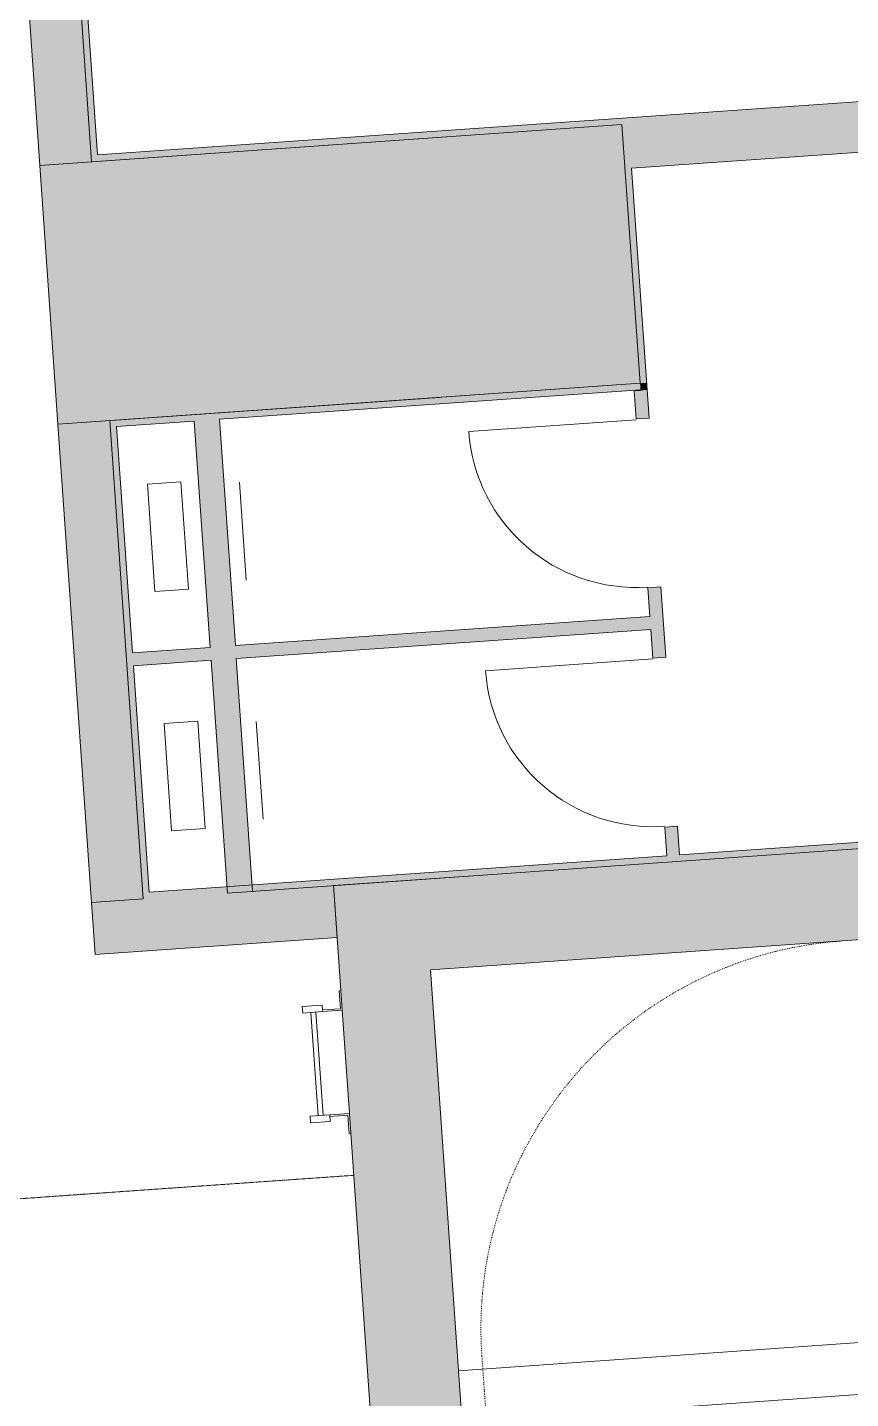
# Model space of a CAD drawing. Header units: millimetres. Extents: x 833941507 to 1669051331, y 817666127 to 1636299673.
# Drawn here: x 834390742 to 834393916, y 818038909 to 818044197 of the extents above; entities that cross this region are included whole.
import ezdxf

# ---------------------------------------------------------------- set-up
doc = ezdxf.new("R2010")
doc.units = ezdxf.units.MM
doc.header["$LTSCALE"] = 3
for name, pattern in [('3A35X-MAGP-P-MP-B02A$0$Hidden', [2.25, 1, -1.25]), ('3A35X-MAGP-P-MP-B02A$0$Overhead', [1.8, 1.2, -0.6]), ('3A35X-MAGP-P-MP-B02B$0$Hidden', [2.25, 1, -1.25]), ('3A35X-MAGP-P-MP-B02B$0$Overhead', [1.8, 1.2, -0.6])]:
    doc.linetypes.add(name, pattern=pattern)
for name, color, linetype, lineweight in [('3A35X-MAGP-P-MP-B02A$0$A-010-M_LINE', 252, 'Continuous', 5), ('3A35X-MAGP-P-MP-B02A$0$A-200-M_WALL_EXT', 252, 'Continuous', 9), ('3A35X-MAGP-P-MP-B02A$0$A-200-M_WALL_INT', 252, 'Continuous', 9), ('3A35X-MAGP-P-MP-B02A$0$A-200-M_WALL_PAT', 252, 'Continuous', 9), ('3A35X-MAGP-P-MP-B02A$0$A-325-M_DOOR', 252, 'Continuous', 5), ('3A35X-MAGP-P-MP-B02A$0$A-770-ME_FFE_SA', 252, 'Continuous', 5), ('3A35X-MAGP-P-MP-B02A$0$M-520-M_DRAINAGE_FW', 252, 'Continuous', 5), ('3A35X-MAGP-P-MP-B02A$0$S-280-M_COLUMN', 252, 'Continuous', 9), ('3A35X-MAGP-P-MP-B02B$0$A-010-M_LINE', 252, 'Continuous', 5), ('3A35X-MAGP-P-MP-B02B$0$A-200-M_WALL_EXT', 252, 'Continuous', 9), ('3A35X-MAGP-P-MP-B02B$0$A-200-M_WALL_INT', 252, 'Continuous', 9), ('3A35X-MAGP-P-MP-B02B$0$A-200-M_WALL_PAT', 252, 'Continuous', 9), ('3A35X-MAGP-P-MP-B02B$0$A-325-M_DOOR', 252, 'Continuous', 5), ('3A35X-MAGP-P-MP-B02B$0$A-770-ME_FFE_SA', 252, 'Continuous', 5), ('3A35X-MAGP-P-MP-B02B$0$M-520-M_DRAINAGE_FW', 252, 'Continuous', 5), ('3A35X-MAGP-P-MP-B02B$0$S-280-M_COLUMN', 252, 'Continuous', 9), ('UAJ-23FLOR-h', 251, 'Continuous', 9)]:
    doc.layers.add(name, color=color, linetype=linetype, lineweight=lineweight)
doc.layers.add('UAJ-00XREF', color=7, linetype='Continuous')

# ---------------------------------------------------------------- blocks, each defined once
blk = doc.blocks.new('GBP-LTC-LB01')
at = {"layer": 'UAJ-23FLOR-h'}
h = blk.add_hatch(dxfattribs=at)
h.set_pattern_fill('EARTH,_O', color=256, scale=180, angle=45)
h.set_pattern_definition([(48.9989, (834576001.8, 818046085.3), (-112.727, 1612.5107), [1143, -1143]), (48.9989, (834575678.3, 818046366.6), (-112.727, 1612.5107), [1143, -1143]), (48.9989, (834575354.8, 818046647.8), (-112.727, 1612.5107), [1143, -1143]), (138.9989, (834575340.7, 818046849.3), (-1612.5107, -112.727), [1143, -1143]), (138.9989, (834575621.9, 818047172.8), (-1612.5107, -112.727), [1143, -1143]), (138.9989, (834575903.1, 818047496.3), (-1612.5107, -112.727), [1143, -1143])])
h.paths.add_polyline_path([(834572173.1, 818200349.2), (834310583.7, 818182062.1), (834331502.2, 817882831.7), (834364939.7, 817885169.2), (834473095.7, 818011283.6), (834480533.7, 818020120.4), (834485095.1, 818025709.5), (834491375.7, 818033619), (834497063.4, 818041013), (834493145.8, 818043678.7), (834512788.5, 818074029.2), (834518712.5, 818083675.2), (834526231.3, 818096325.1), (834534646, 818111073), (834545956, 818131981.3), (834557204.6, 818154198.8), (834564040, 818168496.8), (834570941.2, 818183576.4), (834578367.8, 818200696.3)])
h.paths.add_polyline_path([(834382131.3, 817956470), (834418268.7, 817958996.1), (834422062.4, 817963855.9), (834428403, 817964299.4), (834467239.2, 818010695.6), (834466445.2, 818021738.8), (834476097.7, 818035709), (834485267.1, 818048983.2), (834487014.9, 818051460.4), (834497268.3, 818067303.4), (834492893.4, 818129890.1), (834448056.6, 818126755.7), (834416896.6, 818105052.1), (834382061.4, 818080789), (834386167.4, 818022059.2), (834377588.4, 818021459.5)], flags=16)
edge = h.paths.add_edge_path(flags=16)
edge.add_line((834540292.3, 818142076.1), (834533466.3, 818141614.1))
edge.add_line((834533466.3, 818141614.1), (834523258, 818143862.7))
edge.add_line((834523258, 818143862.7), (834525896.9, 818155838.9))
edge.add_arc((834558382.4, 818267025.4), 115835, 237.218398, 253.713127, ccw=False)
edge.add_line((834495664.9, 818169638.3), (834498267.6, 818132357))
edge.add_line((834498267.6, 818132357), (834496346.4, 818130135))
edge.add_line((834496346.4, 818130135), (834492879.9, 818129892.7))
edge.add_line((834492879.9, 818129892.7), (834494229.6, 818110587.6))
edge.add_line((834494229.6, 818110587.6), (834496326.1, 818110708.4))
edge.add_line((834496326.1, 818110708.4), (834498420.2, 818080753.6))
edge.add_line((834498420.2, 818080753.6), (834498046.1, 818080727.4))
edge.add_line((834498046.1, 818080727.4), (834498254.5, 818077746.4))
edge.add_line((834498254.5, 818077746.4), (834503061.1, 818078082.4))
edge.add_line((834503061.1, 818078082.4), (834504979.5, 818081212.1))
edge.add_line((834504979.5, 818081212.1), (834509429, 818088470.9))
edge.add_line((834509429, 818088470.9), (834515217.2, 818097913.6))
edge.add_line((834515217.2, 818097913.6), (834526067.4, 818116415.5))
edge.add_line((834526067.4, 818116415.5), (834532489.2, 818127888.7))
edge.add_line((834532489.2, 818127888.7), (834534830.9, 818132146.3))
edge.add_line((834534830.9, 818132146.3), (834540292.3, 818142076.1))
h = blk.add_hatch(dxfattribs=at)
h.set_pattern_fill('EARTH,_O', color=256, scale=180, angle=45)
h.set_pattern_definition([(45.0000001, (-1082349.7, 54794.9), (-3e-06, 1616.4461018), [1143, -1143]), (45.0000001, (-1082652.8, 55098), (-3e-06, 1616.4461018), [1143, -1143]), (45.0000001, (-1082955.9, 55401.1), (-3e-06, 1616.4461018), [1143, -1143]), (135.0000001, (-1082955.9, 55603.1), (-1616.4461018, -3e-06), [1143, -1143]), (135.0000001, (-1082652.8, 55906.2), (-1616.4461018, -3e-06), [1143, -1143]), (135.0000001, (-1082349.7, 56209.3), (-1616.4461018, -3e-06), [1143, -1143])])
h.paths.add_polyline_path([(834669469.3, 818015499.2), (834651080.8, 818014213.8), (834651091.3, 818014066), (834669479.8, 818015351.5)], flags=16)
edge = h.paths.add_edge_path()
edge.add_arc((834611763.6, 818123015.1), 22001.3, 94.00072, 118.68868)
edge.add_line((834601201.9, 818142315.5), (834593918.3, 818141228.4))
edge.add_arc((834611768.4, 818123014), 25502.7, 93.99716, 134.42127, ccw=False)
edge.add_line((834609990.7, 818148454.7), (834618164.4, 818149025.8))
edge.add_line((834618164.4, 818149025.8), (834618408.3, 818145534.9))
edge.add_line((834618408.3, 818145534.9), (834616365.4, 818145392.2))
edge.add_line((834616365.4, 818145392.2), (834616609.4, 818141900.7))
edge.add_line((834616609.4, 818141900.7), (834611621.5, 818141552.2))
edge.add_line((834611621.5, 818141552.2), (834611377.6, 818145043.1))
edge.add_line((834611377.6, 818145043.1), (834610228.6, 818144962.7))
h.paths.add_polyline_path([(834673232.9, 818197365.9), (834607546.5, 818192773.9), (834599172.5, 818174435.3), (834588349.1, 818152374.5), (834578621.5, 818133890.7), (834568418.3, 818115665.3), (834556456.7, 818095618.3), (834546606.4, 818080041.6), (834532219.3, 818058623.7), (834523692.2, 818046595.7), (834515683.5, 818035708.5), (834508244.2, 818025929.9), (834500656.3, 818016266.1), (834489786.8, 818002934.1), (834483448.3, 817995421.3), (834478637.6, 817989841.7), (834458453.8, 817967379.3), (834441506.5, 817949096.4), (834383075.7, 817886437.1), (834482026.7, 817893354.5), (834551919, 817920008.6), (834634905.1, 817930637.1), (834634023, 817939309.4), (834633770.1, 817941795.9), (834633577.7, 817943687), (834508697, 817930983.6), (834507053.5, 817930191.4), (834506409.5, 817939427), (834507656.9, 817945566.7), (834503417.1, 818006767), (834503064.4, 818011762.7), (834514052.9, 818025791.9), (834520784.7, 818034889.3), (834526318.9, 818042436.9), (834532381.7, 818050705.6), (834536345.7, 818056472.7), (834542258.4, 818065225.6), (834550405.9, 818077286.9), (834561579, 818095002), (834574522.7, 818117080), (834587768.9, 818140310.2), (834609774.1, 818143595), (834610002, 818140335.9), (834634252.5, 818142031.5), (834636806.9, 818105492.5), (834642791.5, 818105913.7), (834646278.6, 818056032.6), (834640293.2, 818055614.2), (834643382.3, 818011424.9), (834641138.4, 818011268), (834645775.8, 817944927.9), (834639048.4, 817944243.5), (834640362.1, 817931328.1), (834651070.4, 817932706.9), (834650587.7, 817936476.1), (834685105.7, 817940896.9), (834685588.5, 817937127.6), (834691373.8, 817937868.6)])
blk = doc.blocks.new('3A35X-MAGP-P-MP-B02A')
at = {"layer": '3A35X-MAGP-P-MP-B02A$0$A-200-M_WALL_PAT'}
for points in [[(15725.4, 123506.2), (15925.4, 123506.2), (15925.4, 126556.2), (15725.4, 126556.2), (15725.4, 124154.1)], [(15925.4, 120656.1), (15925.4, 122506.2), (15725.4, 122506.2), (15725.4, 120656.1)], [(16347.9, 120656.1), (16347.9, 122481.2), (16250.4, 122481.2), (16250.4, 120656.1)], [(16453.8, 120456.1), (16660.4, 120456.1), (16660.4, 120656.1), (15725.4, 120656.1), (15725.4, 120456.1), (15925.4, 120456.1)], [(16660.4, 113506.1), (17010.4, 113506.1), (17010.4, 120306.2), (16660.4, 120306.2), (16660.4, 115585.2)]]:
    blk.add_hatch(color=256, dxfattribs=at).paths.add_polyline_path(points, flags=0)
h = blk.add_hatch(color=256, dxfattribs=at)
h.paths.add_polyline_path([(15950.4, 123506.2), (15950.4, 126158.7), (15925.4, 126158.7), (15925.4, 123506.2)], flags=0)
h.paths.add_polyline_path([(15932.7, 126256.2), (15950.4, 126256.2), (15950.4, 126531.2), (15925.4, 126531.2), (15925.4, 126256.2), (15929, 126256.2)], flags=0)
at = {"layer": '3A35X-MAGP-P-MP-B02A$0$A-200-M_WALL_PAT', "lineweight": 5}
for points in [[(17975.4, 123506.2), (18000.4, 123506.2), (17998.6, 123531.2), (15950.4, 123531.2), (15950.4, 123506.2), (17972.8, 123506.2)], [(18000.4, 122506.2), (18000.4, 123506.2), (17975.4, 123506.2), (17975.4, 122506.2)], [(18000.4, 123336.2), (18175.4, 123336.2), (18175.4, 123531.2), (18000.4, 123531.2), (18000.4, 123358.7)], [(19947.9, 123336.2), (19947.9, 123531.2), (18175.4, 123531.2), (18175.4, 123336.2), (19872.9, 123336.2)], [(15950.4, 122481.2), (17200.4, 122481.2), (17200.4, 122506.2), (15950.4, 122506.2)], [(17200.4, 122481.2), (17975.4, 122481.2), (17975.4, 122506.2), (17200.4, 122506.2)], [(17975.4, 122478.7), (18000.4, 122478.7), (18000.4, 122506.2), (17975.4, 122506.2), (17975.4, 122481.2)], [(17200.4, 121556.1), (17950.4, 121556.1), (17950.4, 121606.1), (17200.4, 121606.1)], [(19236.8, 120306.2), (22710.4, 120306.6), (22710.4, 120656.2), (16660.4, 120656.1), (16660.4, 120306.2), (18602.3, 120306.2)], [(21755.1, 120656.1), (21755.1, 120681.1), (17200.4, 120681.1), (17201.5, 120656.1), (21116.3, 120656.1)]]:
    blk.add_hatch(color=256, dxfattribs=at).paths.add_polyline_path(points, flags=0)
h = blk.add_hatch(color=256, dxfattribs=at)
h.paths.add_polyline_path([(17950.4, 120681.1), (18000.4, 120681.1), (18000.4, 120792.1), (17950.4, 120792.1)], flags=0)
h.paths.add_polyline_path([(18000.4, 121445.1), (18000.4, 121717.2), (17950.4, 121717.2), (17950.4, 121445.1), (17975.4, 121445.1)], flags=0)
h.paths.add_polyline_path([(17971.3, 122370.2), (18000.4, 122370.2), (18000.4, 122478.7), (17950.4, 122478.7), (17950.4, 122370.2)], flags=0)
h = blk.add_hatch(color=256, dxfattribs=at)
h.paths.add_polyline_path([(16660.4, 121556.1), (17200.4, 121556.1), (17200.4, 121606.1), (16347.9, 121606.1), (16347.9, 121556.1), (16453.8, 121556.1)], flags=0)
h.paths.add_polyline_path([(15950.4, 121556.1), (16250.4, 121556.1), (16250.4, 121606.1), (15950.4, 121606.1)], flags=0)
h = blk.add_hatch(color=256, dxfattribs=at)
h.paths.add_polyline_path([(16660.4, 120656.1), (16660.4, 120656.2), (17200.4, 120656.2), (17200.4, 120681.1), (16347.9, 120681.1), (16347.9, 120656.1), (16453.8, 120656.1)], flags=0)
h.paths.add_polyline_path([(15950.4, 120656.1), (16250.4, 120656.1), (16250.4, 120681.1), (15950.4, 120681.1), (15950.4, 120661.6)], flags=0)
at = {"layer": '3A35X-MAGP-P-MP-B02A$0$S-280-M_COLUMN', "lineweight": 5}
blk.add_hatch(color=256, dxfattribs=at).paths.add_polyline_path([(17200.4, 122506.2), (17975.4, 122506.2), (17975.4, 123506.2), (15725.4, 123506.2), (15725.4, 122506.2), (16660.4, 122506.2)], flags=0)
at = {"layer": '3A35X-MAGP-P-MP-B02A$0$A-010-M_LINE', "linetype": '3A35X-MAGP-P-MP-B02A$0$Overhead'}
blk.add_line((11660.4, 119536.2), (16660.4, 119536.2), dxfattribs=at)
at = {"layer": '3A35X-MAGP-P-MP-B02A$0$A-010-M_LINE', "linetype": '3A35X-MAGP-P-MP-B02A$0$Hidden'}
blk.add_line((17104.5, 118806.2), (17104.5, 118506.2), dxfattribs=at)
blk.add_arc((18604.5, 118806.2), 1500, 90.1582, 180, dxfattribs=at)
at = {"layer": '3A35X-MAGP-P-MP-B02A$0$A-200-M_WALL_EXT', "lineweight": 13}
for p, q in [((16660.4, 120656.2), (17200.4, 120656.2)), ((16660.4, 120306.2), (16660.4, 120656.2)), ((16660.4, 120306.2), (16660.4, 120250.5)), ((17010.4, 120306.2), (22710.4, 120306.2)), ((17010.4, 117006.2), (17010.4, 120306.2)), ((16660.4, 120174.3), (16660.4, 119775.1)), ((16660.4, 119698.9), (16660.4, 113506.1))]:
    blk.add_line(p, q, dxfattribs=at)
at = {"layer": '3A35X-MAGP-P-MP-B02A$0$A-200-M_WALL_INT'}
for p, q in [((15725.4, 126556.2), (15725.4, 123506.2)), ((15925.4, 126531.2), (15925.4, 123506.2)), ((15950.4, 123531.2), (15950.4, 124606.2)), ((15725.4, 123506.2), (15925.4, 123506.2)), ((17975.4, 123506.2), (15925.4, 123506.2)), ((15950.4, 123531.2), (20216.3, 123531.2)), ((17975.4, 123506.2), (17975.4, 122506.2)), ((19850.4, 123336.2), (18000.4, 123336.2)), ((18000.4, 123336.2), (18000.4, 122370.2)), ((15725.4, 122506.2), (15725.4, 120656.1)), ((15925.4, 122506.2), (15725.4, 122506.2)), ((15925.4, 120656.1), (15925.4, 122506.2)), ((15950.4, 122506.2), (17975.4, 122506.2)), ((15950.4, 122481.2), (16250.4, 122481.2)), ((16250.4, 122481.2), (16250.4, 121606.1)), ((16347.9, 121606.1), (16347.9, 122481.2)), ((16347.9, 122481.2), (17975.4, 122481.2)), ((17975.4, 122478.7), (17975.4, 122481.2)), ((17950.4, 122478.7), (17950.4, 122370.2)), ((17950.4, 122478.7), (17975.4, 122478.7)), ((17950.4, 122370.2), (18000.4, 122370.2)), ((17950.4, 121606.1), (17950.4, 121717.2)), ((17950.4, 121717.2), (18000.4, 121717.2)), ((18000.4, 121445.1), (18000.4, 121717.2)), ((16250.4, 121606.1), (15950.4, 121606.1)), ((16347.9, 121606.1), (17950.4, 121606.1)), ((15950.4, 121556.1), (16250.4, 121556.1)), ((16250.4, 121556.1), (16250.4, 120656.1)), ((16347.9, 120656.1), (16347.9, 121556.1)), ((16347.9, 121556.1), (17950.4, 121556.1)), ((17950.4, 121445.1), (17950.4, 121556.1)), ((17950.4, 121445.1), (18000.4, 121445.1)), ((17950.4, 120681.1), (17950.4, 120792.1)), ((17950.4, 120792.1), (18000.4, 120792.1)), ((18000.4, 120681.1), (18000.4, 120792.1)), ((15925.4, 120656.1), (15725.4, 120656.1)), ((15725.4, 120656.1), (15725.4, 120456.1)), ((15950.4, 120681.1), (17950.4, 120681.1)), ((21950.1, 120656.1), (16250.4, 120656.1)), ((16660.4, 120456.1), (16660.4, 120656.1)), ((21755.1, 120681.1), (18000.4, 120681.1)), ((15725.4, 120456.1), (16660.4, 120456.1)), ((17010.4, 118756.2), (18560.4, 118756.2)), ((18560.4, 118556.2), (17010.4, 118556.2))]:
    blk.add_line(p, q, dxfattribs=at)
at = {"layer": '3A35X-MAGP-P-MP-B02A$0$A-325-M_DOOR'}
for p, q in [((17303.4, 122367.2), (17950.4, 122367.2)), ((17303.4, 121442.1), (17950.4, 121442.1))]:
    blk.add_line(p, q, dxfattribs=at)
for centre in [(17950.4, 122367.2), (17950.4, 121442.1)]:
    blk.add_arc(centre, 647, 180, 270, dxfattribs=at)
at = {"layer": '3A35X-MAGP-P-MP-B02A$0$A-770-ME_FFE_SA'}
for p, q in [((16660.4, 120250.5), (16654, 120250.5)), ((16654, 120250.5), (16654, 120180.7)), ((16660.4, 120174.3), (16660.4, 120250.5)), ((16508, 120174.3), (16508, 120199.7)), ((16508, 120199.7), (16584.2, 120199.7)), ((16584.2, 120174.3), (16508, 120174.3)), ((16539.7, 119775.1), (16539.7, 120174.3)), ((16558.8, 120174.3), (16558.8, 119775.1)), ((16584.2, 120199.7), (16584.2, 120174.3)), ((16654, 120180.7), (16584.2, 120180.7)), ((16584.2, 120174.3), (16660.4, 120174.3)), ((16508, 119749.7), (16508, 119775.1)), ((16508, 119775.1), (16584.2, 119775.1)), ((16584.2, 119749.7), (16508, 119749.7)), ((16660.4, 119775.1), (16584.2, 119775.1)), ((16584.2, 119775.1), (16584.2, 119749.7)), ((16584.2, 119768.8), (16654, 119768.8)), ((16654, 119768.8), (16654, 119698.9)), ((16660.4, 119698.9), (16660.4, 119775.1)), ((16654, 119698.9), (16660.4, 119698.9))]:
    blk.add_line(p, q, dxfattribs=at)
at = {"layer": '3A35X-MAGP-P-MP-B02A$0$M-520-M_DRAINAGE_FW'}
for p, q in [((16052.9, 121836.2), (16052.9, 122251.2)), ((16182.9, 122251.2), (16052.9, 122251.2)), ((16182.9, 122251.2), (16182.9, 121836.2)), ((16407.4, 122233.7), (16407.4, 121855.5)), ((16182.9, 121836.2), (16052.9, 121836.2)), ((16052.9, 120911.1), (16052.9, 121326.1)), ((16182.9, 121326.1), (16052.9, 121326.1)), ((16182.9, 121326.1), (16182.9, 120911.1)), ((16407.4, 121308.6), (16407.4, 120930.5)), ((16182.9, 120911.1), (16052.9, 120911.1))]:
    blk.add_line(p, q, dxfattribs=at)
at = {"layer": '3A35X-MAGP-P-MP-B02A$0$S-280-M_COLUMN', "lineweight": 13}
for p, q in [((17975.4, 123506.2), (15725.4, 123506.2)), ((15725.4, 122506.2), (15725.4, 123506.2)), ((17975.4, 123506.2), (17975.4, 122506.2)), ((15725.4, 122506.2), (17200.4, 122506.2))]:
    blk.add_line(p, q, dxfattribs=at)
blk = doc.blocks.new('3A35X-MAGP-P-MP-B02B')
at = {"layer": '3A35X-MAGP-P-MP-B02B$0$A-200-M_WALL_PAT'}
for points in [[(15925.4, 123506.2), (15925.4, 126556.2), (15725.4, 126556.2), (15725.4, 123506.2)], [(15925.4, 120656.1), (15925.4, 122506.2), (15725.4, 122506.2), (15725.4, 120656.1)], [(15950.4, 120656.1), (15950.4, 122506.2), (15925.4, 122506.2), (15925.4, 120656.1)], [(16334.6, 120656.1), (16347.9, 120656.2), (16347.9, 122481.2), (16250.4, 122481.2), (16250.4, 120656.1)], [(16660.4, 120456.1), (16660.4, 120656.1), (15725.4, 120656.1), (15725.4, 120456.1), (16334.6, 120456.1)], [(16660.4, 113506.1), (17010.4, 113506.1), (17010.4, 120306.2), (16660.4, 120306.2), (16660.4, 115585.2)]]:
    blk.add_hatch(color=256, dxfattribs=at).paths.add_polyline_path(points, flags=0)
h = blk.add_hatch(color=256, dxfattribs=at)
h.paths.add_polyline_path([(15950.4, 123506.2), (15950.4, 126158.7), (15925.4, 126158.7), (15925.4, 123506.2)], flags=0)
h.paths.add_polyline_path([(15932.7, 126256.2), (15950.4, 126256.2), (15950.4, 126531.2), (15925.4, 126531.2), (15925.4, 126256.2), (15929, 126256.2)], flags=0)
at = {"layer": '3A35X-MAGP-P-MP-B02B$0$A-200-M_WALL_PAT', "lineweight": 5}
for points in [[(17972.8, 123506.2), (18000.4, 123506.2), (17998.6, 123531.2), (15950.4, 123531.2), (15950.4, 123506.2), (17454.6, 123506.2)], [(18000.4, 122506.2), (18000.4, 123506.2), (17975.4, 123506.2), (17975.4, 122506.2)], [(18000.4, 123336.2), (18175.4, 123336.2), (18175.4, 123531.2), (18000.4, 123531.2), (18000.4, 123358.7)], [(19872.9, 123336.2), (19947.9, 123336.2), (19947.9, 123531.2), (18175.4, 123531.2), (18175.4, 123336.2), (19850.4, 123336.2)], [(17181, 122481.2), (17200.4, 122481.2), (17200.4, 122506.2), (15950.4, 122506.2), (15950.4, 122481.2), (16347.9, 122481.2)], [(17237.3, 122481.2), (17975.4, 122481.2), (17975.4, 122506.2), (17200.4, 122506.2), (17200.4, 122481.2)], [(17975.4, 122478.7), (18000.4, 122478.7), (18000.4, 122506.2), (17975.4, 122506.2), (17975.4, 122481.2)], [(17454.6, 121556.1), (17950.4, 121556.1), (17950.4, 121606.1), (17200.4, 121606.1), (17200.4, 121556.1)], [(22710.4, 120306.2), (22710.4, 120656.2), (16660.4, 120656.1), (16660.4, 120306.2), (22550.4, 120306.2)], [(21755.1, 120656.1), (21755.1, 120681.1), (17200.4, 120681.1), (17201.5, 120656.1), (21116.3, 120656.1)]]:
    blk.add_hatch(color=256, dxfattribs=at).paths.add_polyline_path(points, flags=0)
h = blk.add_hatch(color=256, dxfattribs=at)
h.paths.add_polyline_path([(18000.4, 120681.1), (18000.4, 120792.1), (17950.4, 120792.1), (17950.4, 120681.1)], flags=0)
h.paths.add_polyline_path([(17975.4, 121445.1), (18000.4, 121445.1), (18000.4, 121717.2), (17950.4, 121717.2), (17950.4, 121445.1)], flags=0)
h.paths.add_polyline_path([(17975.4, 122370.2), (18000.4, 122370.2), (18000.4, 122478.7), (17950.4, 122478.7), (17950.4, 122370.2), (17971.3, 122370.2)], flags=0)
h = blk.add_hatch(color=256, dxfattribs=at)
h.paths.add_polyline_path([(17200.4, 121556.1), (17200.4, 121606.1), (16347.9, 121606.1), (16347.9, 121556.1), (16922.7, 121556.1)], flags=0)
h.paths.add_polyline_path([(16250.4, 121556.1), (16250.4, 121606.1), (15950.4, 121606.1), (15951.8, 121556.1), (16182.9, 121556.1)], flags=0)
h = blk.add_hatch(color=256, dxfattribs=at)
h.paths.add_polyline_path([(15950.4, 120656.1), (16250.4, 120656.1), (16250.4, 120681.1), (15950.4, 120681.1), (15950.4, 120661.6)], flags=0)
h.paths.add_polyline_path([(16660.4, 120656.1), (16660.4, 120656.2), (17200.4, 120656.2), (17200.4, 120681.1), (16347.9, 120681.1), (16347.9, 120656.1)], flags=0)
at = {"layer": '3A35X-MAGP-P-MP-B02B$0$S-280-M_COLUMN', "lineweight": 5}
blk.add_hatch(color=256, dxfattribs=at).paths.add_polyline_path([(15725.4, 122506.2), (17975.4, 122506.2), (17975.4, 123506.2), (15725.4, 123506.2), (15725.4, 122619.1)], flags=0)
at = {"layer": '3A35X-MAGP-P-MP-B02B$0$A-010-M_LINE', "linetype": '3A35X-MAGP-P-MP-B02B$0$Overhead'}
blk.add_line((11660.4, 119536.2), (16660.4, 119536.2), dxfattribs=at)
at = {"layer": '3A35X-MAGP-P-MP-B02B$0$A-010-M_LINE', "linetype": '3A35X-MAGP-P-MP-B02B$0$Hidden'}
blk.add_line((17104.5, 118806.2), (17104.5, 118506.2), dxfattribs=at)
blk.add_arc((18604.5, 118806.2), 1500, 90.1582, 180, dxfattribs=at)
at = {"layer": '3A35X-MAGP-P-MP-B02B$0$A-200-M_WALL_EXT', "lineweight": 13}
for p, q in [((16660.4, 120656.2), (17200.4, 120656.2)), ((16660.4, 120306.2), (16660.4, 120656.2)), ((16660.4, 120306.2), (16660.4, 120250.5)), ((17010.4, 120306.2), (22710.4, 120306.2)), ((17010.4, 117006.2), (17010.4, 120306.2)), ((16660.4, 120174.3), (16660.4, 119775.1)), ((16660.4, 119698.9), (16660.4, 113506.1))]:
    blk.add_line(p, q, dxfattribs=at)
at = {"layer": '3A35X-MAGP-P-MP-B02B$0$A-200-M_WALL_INT'}
for p, q in [((15725.4, 126556.2), (15725.4, 123506.2)), ((15925.4, 126531.2), (15925.4, 123506.2)), ((15950.4, 123531.2), (15950.4, 124606.2)), ((15725.4, 123506.2), (15925.4, 123506.2)), ((17975.4, 123506.2), (15925.4, 123506.2)), ((15950.4, 123531.2), (20216.3, 123531.2)), ((17975.4, 123506.2), (17975.4, 122506.2)), ((19850.4, 123336.2), (18000.4, 123336.2)), ((18000.4, 123336.2), (18000.4, 122370.2)), ((15725.4, 122506.2), (15725.4, 120656.1)), ((15725.4, 122506.2), (17975.4, 122506.2)), ((15925.4, 120656.1), (15925.4, 122506.2)), ((15950.4, 122481.2), (16250.4, 122481.2)), ((15950.4, 121606.1), (15950.4, 122481.2)), ((16250.4, 122481.2), (16250.4, 121606.1)), ((16347.9, 121606.1), (16347.9, 122481.2)), ((16347.9, 122481.2), (17975.4, 122481.2)), ((17975.4, 122478.7), (17975.4, 122481.2)), ((17950.4, 122478.7), (17950.4, 122370.2)), ((17950.4, 122478.7), (17975.4, 122478.7)), ((17950.4, 122370.2), (18000.4, 122370.2)), ((17950.4, 121606.1), (17950.4, 121717.2)), ((17950.4, 121717.2), (18000.4, 121717.2)), ((18000.4, 121445.1), (18000.4, 121717.2)), ((16250.4, 121606.1), (15950.4, 121606.1)), ((16347.9, 121606.1), (17950.4, 121606.1)), ((15950.4, 121556.1), (16250.4, 121556.1)), ((15950.4, 120681.1), (15950.4, 121556.1)), ((16250.4, 121556.1), (16250.4, 120656.1)), ((16347.9, 120656.1), (16347.9, 121556.1)), ((16347.9, 121556.1), (17950.4, 121556.1)), ((17950.4, 121445.1), (17950.4, 121556.1)), ((17950.4, 121445.1), (18000.4, 121445.1)), ((17950.4, 120681.1), (17950.4, 120792.1)), ((17950.4, 120792.1), (18000.4, 120792.1)), ((18000.4, 120681.1), (18000.4, 120792.1)), ((15925.4, 120656.1), (15725.4, 120656.1)), ((15725.4, 120656.1), (15725.4, 120456.1)), ((15950.4, 120681.1), (17950.4, 120681.1)), ((21950.1, 120656.1), (16250.4, 120656.1)), ((16660.4, 120456.1), (16660.4, 120656.1)), ((21755.1, 120681.1), (18000.4, 120681.1)), ((15725.4, 120456.1), (16660.4, 120456.1)), ((17010.4, 118756.2), (18560.4, 118756.2)), ((18560.4, 118556.2), (17010.4, 118556.2))]:
    blk.add_line(p, q, dxfattribs=at)
at = {"layer": '3A35X-MAGP-P-MP-B02B$0$A-325-M_DOOR'}
for p, q in [((17303.4, 122367.2), (17950.4, 122367.2)), ((17303.4, 121442.1), (17950.4, 121442.1))]:
    blk.add_line(p, q, dxfattribs=at)
for centre in [(17950.4, 122367.2), (17950.4, 121442.1)]:
    blk.add_arc(centre, 647, 180, 270, dxfattribs=at)
at = {"layer": '3A35X-MAGP-P-MP-B02B$0$A-770-ME_FFE_SA'}
for p, q in [((16660.4, 120250.5), (16654, 120250.5)), ((16654, 120250.5), (16654, 120180.7)), ((16660.4, 120174.3), (16660.4, 120250.5)), ((16508, 120174.3), (16508, 120199.7)), ((16508, 120199.7), (16584.2, 120199.7)), ((16584.2, 120174.3), (16508, 120174.3)), ((16539.7, 119775.1), (16539.7, 120174.3)), ((16558.8, 120174.3), (16558.8, 119775.1)), ((16584.2, 120199.7), (16584.2, 120174.3)), ((16654, 120180.7), (16584.2, 120180.7)), ((16584.2, 120174.3), (16660.4, 120174.3)), ((16508, 119749.7), (16508, 119775.1)), ((16508, 119775.1), (16584.2, 119775.1)), ((16584.2, 119749.7), (16508, 119749.7)), ((16660.4, 119775.1), (16584.2, 119775.1)), ((16584.2, 119775.1), (16584.2, 119749.7)), ((16584.2, 119768.8), (16654, 119768.8)), ((16654, 119768.8), (16654, 119698.9)), ((16660.4, 119698.9), (16660.4, 119775.1)), ((16654, 119698.9), (16660.4, 119698.9))]:
    blk.add_line(p, q, dxfattribs=at)
at = {"layer": '3A35X-MAGP-P-MP-B02B$0$M-520-M_DRAINAGE_FW'}
for p, q in [((16052.9, 121836.2), (16052.9, 122251.2)), ((16182.9, 122251.2), (16052.9, 122251.2)), ((16182.9, 122251.2), (16182.9, 121836.2)), ((16407.4, 122233.7), (16407.4, 121855.5)), ((16182.9, 121836.2), (16052.9, 121836.2)), ((16052.9, 120911.1), (16052.9, 121326.1)), ((16182.9, 121326.1), (16052.9, 121326.1)), ((16182.9, 121326.1), (16182.9, 120911.1)), ((16407.4, 121308.6), (16407.4, 120930.5)), ((16182.9, 120911.1), (16052.9, 120911.1))]:
    blk.add_line(p, q, dxfattribs=at)
at = {"layer": '3A35X-MAGP-P-MP-B02B$0$S-280-M_COLUMN', "lineweight": 13}
for p, q in [((17975.4, 123506.2), (15725.4, 123506.2)), ((15725.4, 122506.2), (15725.4, 123506.2)), ((17975.4, 123506.2), (17975.4, 122506.2)), ((15725.4, 122506.2), (17200.4, 122506.2))]:
    blk.add_line(p, q, dxfattribs=at)

msp = doc.modelspace()

# ---------------------------------------------------------------- block references
msp.add_blockref('GBP-LTC-LB01', (0, 0))
at = {"layer": 'UAJ-00XREF', "rotation": 4.012827991232881}
for name in ['3A35X-MAGP-P-MP-B02B', '3A35X-MAGP-P-MP-B02A']:
    msp.add_blockref(name, (834383745.7, 817919361.1), dxfattribs=at)

doc.saveas('drawing.dxf')
